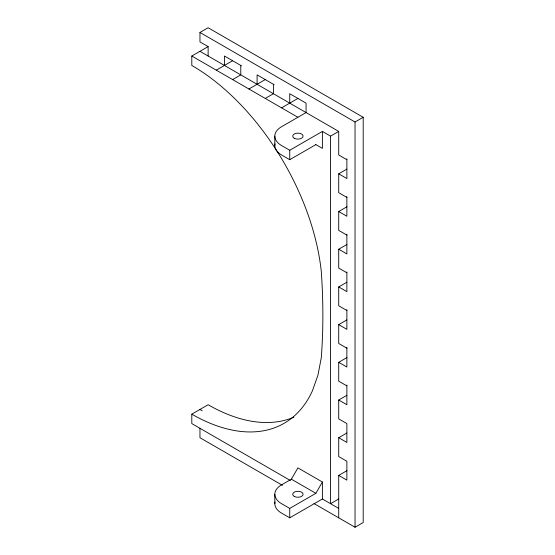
<?xml version="1.0" encoding="UTF-8"?>
<svg xmlns="http://www.w3.org/2000/svg" width="555" height="555" viewBox="0 0 555 555"><rect width="100%" height="100%" fill="white"/><g stroke="black" fill="none" stroke-linecap="round" stroke-linejoin="round"><path stroke-width="0.83" d="M322.393 482.011L315.857 493.319L289.745 508.401L281.579 503.69A23.088 13.327 0 0 1 281.579 484.841L291.375 479.187L297.903 467.879L322.393 482.011L322.393 498.98L338.716 508.401M208.125 56.02L208.125 46.599L199.96 41.889L199.96 32.461L208.125 27.75L363.199 117.285L363.199 522.539L355.04 527.25L313.964 503.538M290.431 480.526L191.801 423.583L191.801 414.155A184.683 106.629 60 0 0 312.451 390.727L317.939 375.215L321.276 357.795A625.617 361.201 60 0 0 321.276 271.312A184.683 106.629 60 0 0 191.801 65.448L191.801 56.02L208.125 46.599M216.283 70.159L232.607 60.738M232.607 79.587L240.773 74.87L240.773 65.448M248.931 89.008L265.255 79.587M265.255 98.436L273.421 93.719L273.421 84.298M281.579 107.857L297.903 98.436M289.745 103.147L289.745 93.719L306.069 103.147L306.069 112.568L281.579 126.706A23.088 13.327 0 0 0 281.579 145.556L289.745 150.266L322.393 131.417L330.551 136.128L338.716 131.417L338.716 154.977L346.875 159.694M275.016 143.814A23.088 13.327 0 0 0 281.579 154.977L289.745 159.694L315.857 144.612M199.96 32.461L355.04 121.996L363.199 117.285M346.875 197.393L338.716 192.675L338.716 173.826L346.875 169.115M346.875 235.091L338.716 230.374L338.716 211.524L346.875 206.814M346.875 272.789L338.716 268.072L338.716 249.223L346.875 244.512M346.875 310.488L338.716 305.77L338.716 286.921L346.875 282.211M346.875 348.186L338.716 343.469L338.716 324.62L346.875 319.909M191.801 414.155L208.125 404.734A184.683 106.629 60 0 0 293.852 417.187M346.875 385.885L338.716 381.167L338.716 362.318L346.875 357.607M338.716 517.829L338.716 475.413L346.875 480.131L346.875 461.281L338.716 456.564L338.716 437.715L346.875 442.432L346.875 423.583L338.716 418.865L338.716 400.016L346.875 395.306M338.716 437.715L346.875 433.004M338.716 475.413L346.875 470.702M275.016 501.949A23.088 13.327 0 0 0 281.579 513.111L289.745 517.822L322.393 498.98M338.716 498.98L330.551 503.69L330.551 136.128M241.515 65.878L224.449 56.02L224.449 65.448M274.163 84.728L257.097 74.87L257.097 84.298M199.96 51.31L338.716 131.417M191.801 56.02L297.903 117.285M315.712 144.529L322.393 148.386L322.393 131.417M338.716 173.826L346.875 178.543L346.875 158.834M338.716 211.524L346.875 216.242L346.875 196.532M338.716 249.223L346.875 253.94L346.875 234.231M338.716 286.921L346.875 291.639L346.875 271.929M338.716 324.62L346.875 329.337L346.875 309.628M338.716 362.318L346.875 367.035L346.875 347.326M338.716 400.016L346.875 404.734L346.875 385.024M199.96 409.444L202.214 410.742M291.375 479.187L315.857 493.319M282.46 485.348L199.96 437.715L199.96 428.293M355.04 121.996L355.04 527.25M289.745 150.266L289.745 159.694M289.745 508.401L289.745 517.822M274.822 136.128L274.822 145.556M274.822 494.262L274.822 503.69M294.233 138.25A5.196 2.997 0 0 0 302.919 136.905A5.196 2.997 0 0 0 296.557 133.235A5.196 2.997 0 0 0 294.233 138.25M294.233 496.385A5.196 2.997 0 0 0 302.919 495.039A5.196 2.997 0 0 0 296.557 491.369A5.196 2.997 0 0 0 294.233 496.385"/></g></svg>
